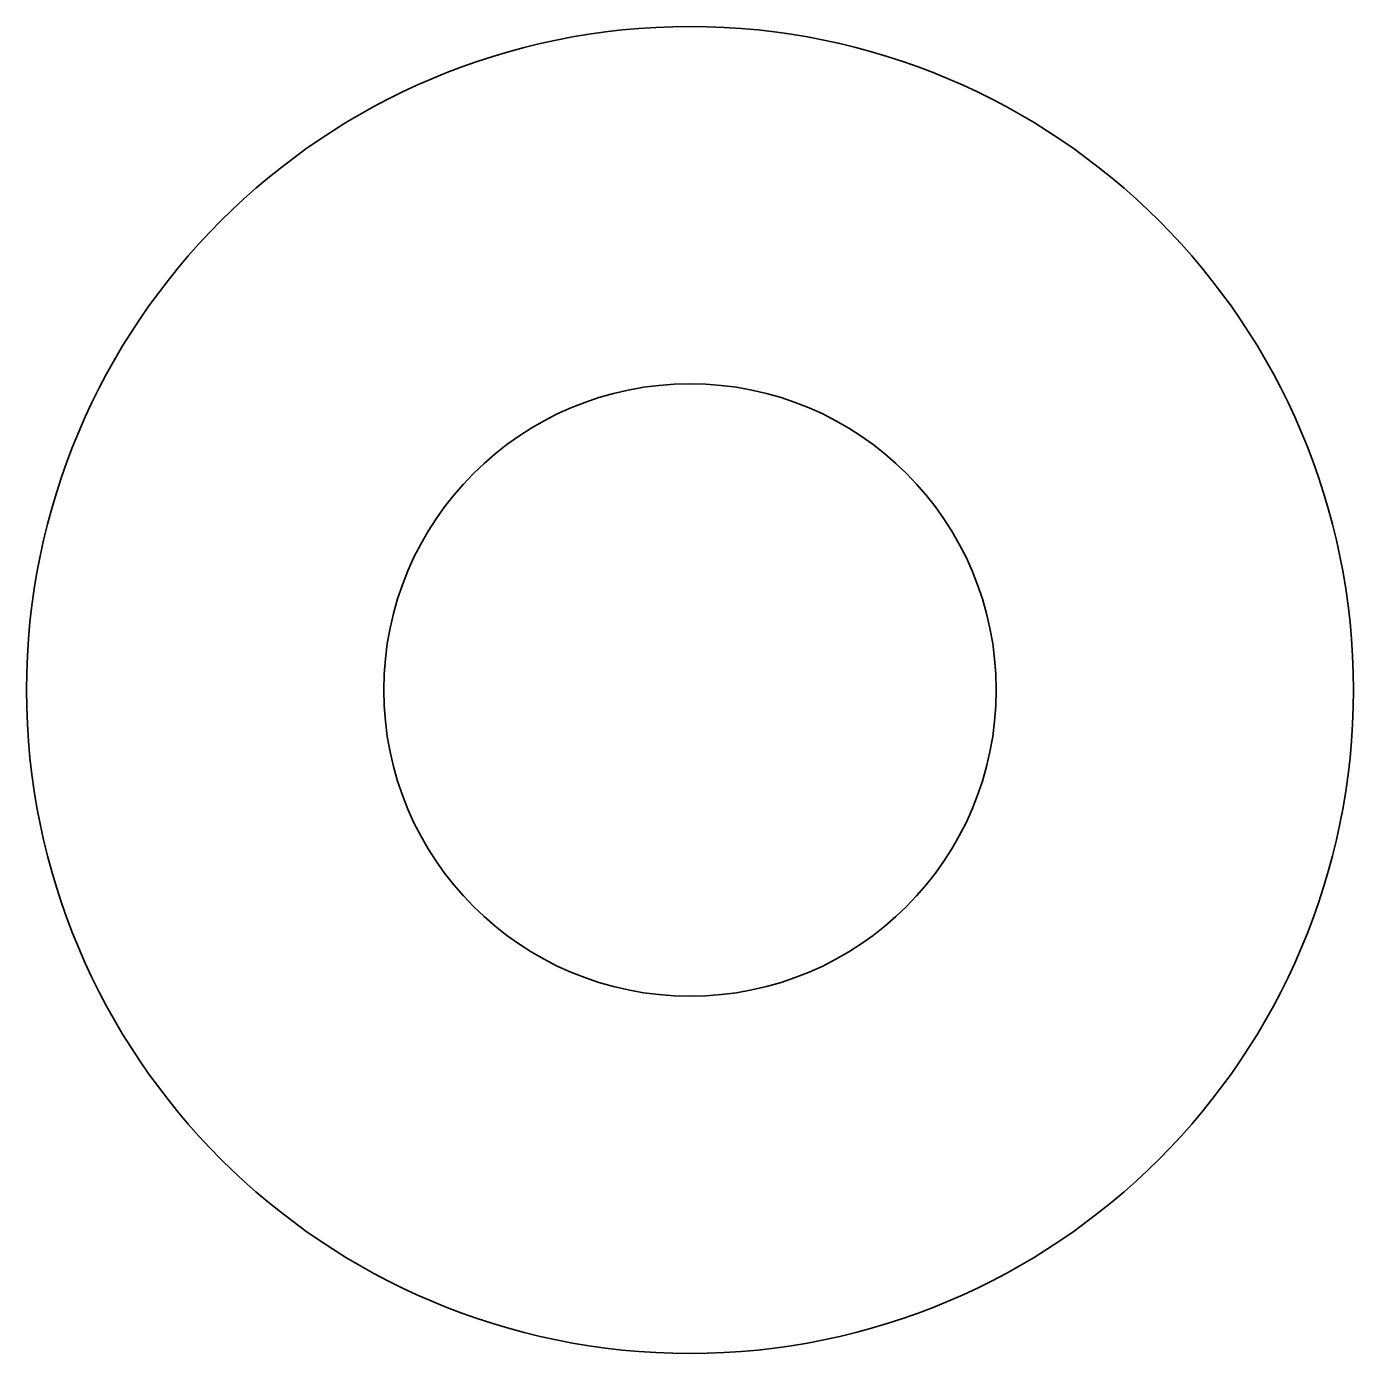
# Model space of a CAD drawing. Header units: centimetres. Extents: x -11.15 to -9.85, y -15.5 to -14.2.
import ezdxf

# ---------------------------------------------------------------- set-up
doc = ezdxf.new("R2010")
doc.units = ezdxf.units.CM
doc.header["$MEASUREMENT"] = 0
doc.layers.add('Layer 1', color=7, linetype='Continuous')

msp = doc.modelspace()

# ---------------------------------------------------------------- linework, layer by layer
at = {"layer": 'Layer 1', "color": 250, "lineweight": 35}
for major_axis in [(0, 0.65), (0, 0.3)]:
    msp.add_ellipse((-10.5, -14.85), major_axis=major_axis, ratio=1, dxfattribs=at)

doc.saveas('drawing.dxf')
